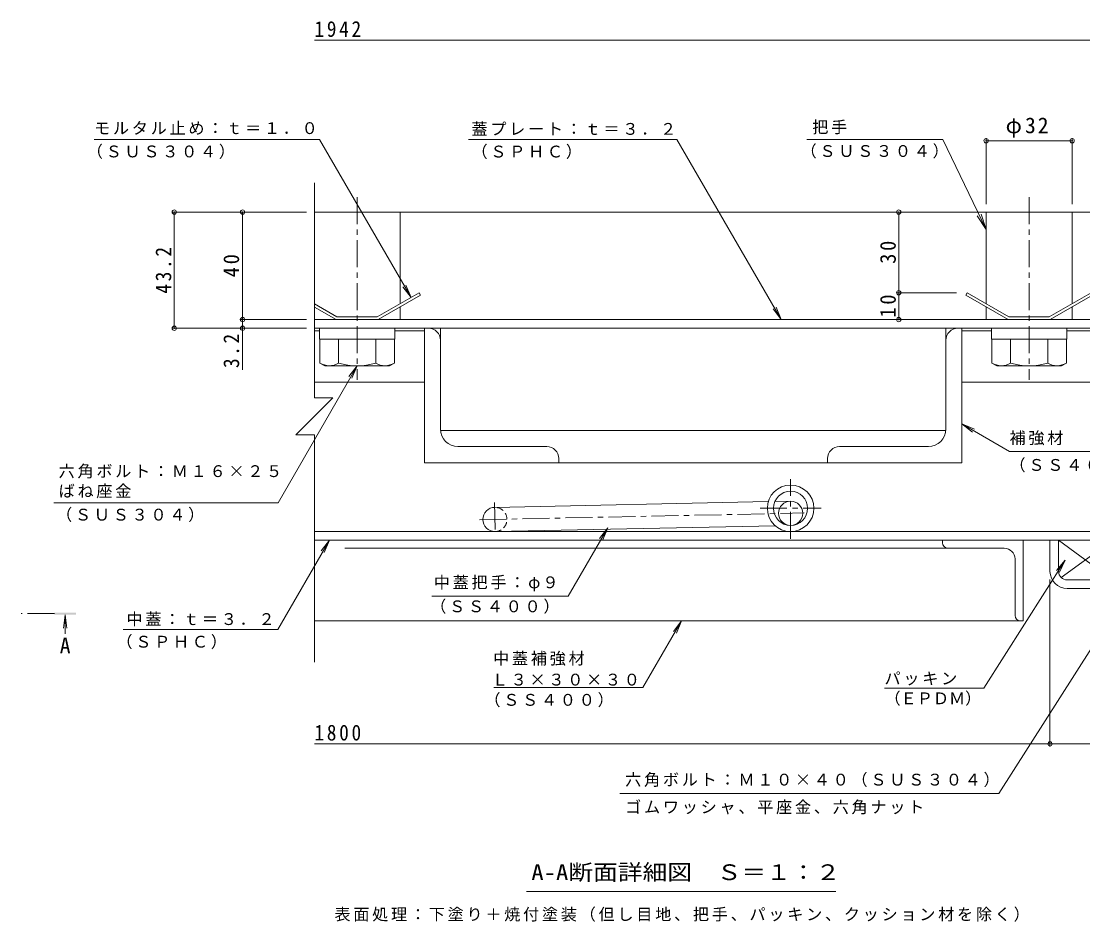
# Model space of a CAD drawing. Units: millimetres on the paper, enlarged 10 times, with parts at other scales. Extents: x -2673 to 2748, y -1962 to 1787.
# Drawn here: x -241 to 1734, y 79 to 1753 of the extents above; entities that cross this region are included whole.
import ezdxf
from ezdxf.enums import TextEntityAlignment as Align

# ---------------------------------------------------------------- set-up
doc = ezdxf.new("R2010")
doc.units = ezdxf.units.MM
doc.header["$LTSCALE"] = 10
doc.header["$PDMODE"] = 32
doc.header["$PDSIZE"] = 8
doc.linetypes.add('CHAIN1', pattern=[8, 5, -1, 1, -1])
doc.linetypes.add('DASHED1', pattern=[1.8, 1.2, -0.6])
for name, color, linetype, lineweight in [('0-2_仕上', 3, 'Continuous', 9), ('0-5_寸法', 4, 'Continuous', 9), ('D-1', 2, 'Continuous', 9), ('D-2', 3, 'Continuous', 9), ('D-3', 4, 'Continuous', 9), ('D-5', 7, 'Continuous', 9), ('D-6', 6, 'Continuous', 9), ('D-8', 5, 'Continuous', 5), ('D-9', 134, 'Continuous', 5), ('D-A', 3, 'Continuous', 9), ('D-B', 6, 'Continuous', 9), ('D-C', 5, 'Continuous', 5), ('D-F', 7, 'Continuous', 9)]:
    doc.layers.add(name, color=color, linetype=linetype, lineweight=lineweight)
doc.styles.add('ＭＳ ゴシック', font='')
doc.styles.get('ＭＳ ゴシック').set_extended_font_data('MS Gothic')

msp = doc.modelspace()

# ---------------------------------------------------------------- linework, layer by layer
at = {"layer": '0-2_仕上', "color": 4, "linetype": 'CHAIN1'}
msp.add_line((-178.86, 652.13), (-240.54, 652.13), dxfattribs=at)
at = {"layer": '0-2_仕上', "color": 4}
for q in [(-162.12, 625.34), (-155.6, 625.34), (-158.86, 614.52)]:
    msp.add_line((-158.86, 650.13), q, dxfattribs=at)
msp.add_solid([(-178.86, 650.13), (-178.86, 654.13), (-138.86, 650.13), (-138.86, 654.13)], dxfattribs=at)
at = {"layer": 'D-1'}
for p, q in [((1689.03, 730.68), (1689.03, 788.68)), ((1705.03, 714.68), (1967.03, 714.68)), ((1705.03, 698.68), (1815.53, 698.68))]:
    msp.add_line(p, q, dxfattribs=at)
msp.add_lwpolyline([(1673.03, 730.68), (1673.03, 788.68), (1689.03, 788.68)], dxfattribs=at)
for radius in [32, 16]:
    msp.add_arc((1705.03, 730.68), radius, 180, 270, dxfattribs=at)
at = {"layer": 'D-2'}
for p, q in [((1916.03, 1198.68), (304.87, 1198.68)), ((304.87, 1182.68), (1916.03, 1182.68))]:
    msp.add_line(p, q, dxfattribs=at)
at = {"layer": 'D-2', "linetype": 'CHAIN1'}
for p, q in [((1190.53, 791.18), (1190.53, 902.16)), ((1133.79, 847.93), (1247.27, 847.93))]:
    msp.add_line(p, q, dxfattribs=at)
at = {"layer": 'D-2'}
for radius in [43.25, 31.75]:
    msp.add_circle((1190.53, 847.93), radius, dxfattribs=at)
at = {"layer": 'D-3'}
for p, q in [((1903.03, 1398.68), (304.87, 1398.68)), ((499.72, 1248.68), (421.78, 1203.68)), ((502.22, 1244.35), (423.12, 1198.68)), ((499.72, 1248.68), (502.22, 1244.35)), ((1518.84, 1248.68), (1516.34, 1244.35)), ((1516.34, 1244.35), (1595.44, 1198.68)), ((1518.84, 1248.68), (1596.78, 1203.68)), ((1749.72, 1248.68), (1671.78, 1203.68)), ((1752.22, 1244.35), (1673.12, 1198.68)), ((304.87, 1227.87), (346.78, 1203.68)), ((304.87, 1222.1), (345.44, 1198.68)), ((345.44, 1198.68), (423.12, 1198.68)), ((346.78, 1203.68), (421.78, 1203.68)), ((1595.44, 1198.68), (1673.12, 1198.68)), ((1596.78, 1203.68), (1671.78, 1203.68))]:
    msp.add_line(p, q, dxfattribs=at)
at = {"layer": 'D-5'}
for p, q in [((-104.63, 1533.42), (314.31, 1533.42)), ((591.64, 1533.42), (978.83, 1533.42)), ((1173.12, 1198.68), (978.83, 1533.42)), ((1220.7, 1533.42), (1473.87, 1533.42)), ((1473.87, 1533.42), (1554.28, 1366.34)), ((1554.28, 1366.34), (1537.85, 1391.44)), ((1554.28, 1366.34), (1544.91, 1394.84)), ((484.63, 1239.97), (475.01, 1263.04)), ((1173.12, 1198.68), (1157.86, 1218.47)), ((1173.12, 1198.68), (1163.5, 1221.75)), ((384.28, 1112.68), (369.06, 1092.84)), ((1509.28, 1004.76), (1529.11, 989.54)), ((1841.28, 953.7), (1597.73, 953.7)), ((-179.68, 858.11), (237.3, 858.11)), ((850.54, 811.33), (835.28, 791.53)), ((850.54, 811.33), (840.92, 788.25)), ((236.53, 622.85), (332.78, 788.68)), ((332.78, 788.68), (317.52, 768.88)), ((332.78, 788.68), (323.16, 765.6)), ((1549.79, 513.55), (1701.52, 751.66)), ((1701.52, 751.66), (1685.44, 732.51)), ((1701.52, 751.66), (1690.95, 729)), ((1577.57, 317.55), (1795.98, 660.3)), ((915.83, 514.73), (987.77, 638.68)), ((987.77, 638.68), (972.5, 618.88)), ((987.77, 638.68), (978.15, 615.6)), ((-51.19, 622.85), (236.53, 622.85)), ((638.42, 514.73), (915.83, 514.73)), ((1365.22, 513.55), (1549.79, 513.55)), ((872.7, 317.55), (1577.57, 317.55)), ((1274.54, 135.33), (699.54, 135.33))]:
    msp.add_line(p, q, dxfattribs=at)
for points in [[(314.31, 1533.42), (484.63, 1239.97), (469.37, 1259.76)], [(237.3, 858.11), (384.28, 1112.68), (374.71, 1089.58)], [(1597.73, 953.7), (1509.28, 1004.76), (1532.38, 995.2)], [(523.15, 684.41), (776.88, 684.41), (850.54, 811.33)]]:
    msp.add_lwpolyline(points, dxfattribs=at)
at = {"layer": 'D-6'}
for p, q in [((304.87, 1182.68), (1983.03, 1182.68)), ((314.28, 1177.68), (304.87, 1177.68)), ((454.28, 1177.68), (509.28, 1177.68)), ((1509.28, 1177.68), (1564.28, 1177.68)), ((1704.28, 1177.68), (1983.03, 1177.68)), ((509.28, 1082.68), (304.87, 1082.68)), ((1509.28, 1082.68), (1983.03, 1082.68)), ((640.06, 849.67), (1149.09, 860.31)), ((1161.41, 860.57), (1190.06, 861.17)), ((641, 804.68), (1161.83, 815.57)), ((1190.53, 816.17), (1191, 816.18)), ((1689.03, 788.68), (1689.03, 730.68)), ((1693.55, 719.53), (1789.03, 788.68))]:
    msp.add_line(p, q, dxfattribs=at)
at = {"layer": 'D-6', "linetype": 'CHAIN1'}
for p, q in [((639.87, 858.68), (641.12, 798.8)), ((612.01, 826.58), (1215.81, 839.21))]:
    msp.add_line(p, q, dxfattribs=at)
at = {"layer": 'D-6'}
msp.add_lwpolyline([(1705.03, 714.68), (1789.03, 714.68), (1789.03, 788.68), (1689.03, 788.68), (1789.03, 714.68)], dxfattribs=at)
msp.add_circle((1190.53, 838.68), 22.5, dxfattribs=at)
msp.add_arc((640.53, 827.18), 22.5, 90, 270, dxfattribs=at)
at = {"layer": 'D-6', "linetype": 'DASHED1'}
msp.add_arc((640.53, 827.18), 22.5, 270, 90, dxfattribs=at)
at = {"layer": 'D-8'}
for p, q in [((509.28, 1182.68), (1509.28, 1182.68)), ((509.28, 932.68), (509.28, 1182.68))]:
    msp.add_line(p, q, dxfattribs=at)
msp.add_lwpolyline([(1509.28, 1182.68), (1509.28, 932.68), (509.28, 932.68)], dxfattribs=at)
at = {"layer": 'D-9'}
for p, q in [((509.28, 932.68), (509.28, 1182.68)), ((520, 1182.68), (512.45, 1182.68)), ((1501.73, 1182.68), (1509.28, 1182.68)), ((1509.28, 932.68), (1509.28, 1182.68)), ((539.28, 995.14), (539.28, 1160.22)), ((1479.28, 995.14), (1479.28, 1160.22)), ((571.75, 962.68), (736.83, 962.68)), ((1446.81, 962.68), (1281.73, 962.68)), ((759.28, 932.68), (509.28, 932.68)), ((759.28, 940.23), (759.28, 932.68)), ((1259.28, 940.23), (1259.28, 932.68)), ((1259.28, 932.68), (1509.28, 932.68))]:
    msp.add_line(p, q, dxfattribs=at)
for centre, radius, start, end in [((516.78, 1160.18), 22.5, 0.11869, 89.87078), ((1501.78, 1160.18), 22.5, 90.12922, 179.88131), ((571.78, 995.18), 32.5, 180.05807, 269.94193), ((1446.78, 995.18), 32.5, 270.05807, 359.94193), ((736.78, 940.18), 22.5, 0.12922, 89.88131), ((1281.78, 940.18), 22.5, 90.11869, 179.87078)]:
    msp.add_arc(centre, radius, start, end, dxfattribs=at)
at = {"layer": 'D-A'}
for p, q in [((1908.53, 804.68), (304.87, 804.68)), ((304.87, 788.68), (1908.53, 788.68))]:
    msp.add_line(p, q, dxfattribs=at)
at = {"layer": 'D-B', "color": 4}
for p, q in [((1479.28, 1182.68), (539.28, 1182.68)), ((1479.28, 992.68), (1479.28, 1182.68))]:
    msp.add_line(p, q, dxfattribs=at)
at = {"layer": 'D-B'}
for p, q in [((1473.03, 788.68), (361.4, 788.68)), ((1483.03, 773.68), (361.4, 773.68)), ((1473.03, 788.68), (1623.03, 788.68)), ((1473.03, 783.68), (1473.03, 788.68)), ((1483.03, 773.68), (1588.03, 773.68)), ((1623.03, 788.68), (1623.03, 638.68)), ((1608.03, 648.68), (1608.03, 753.68)), ((1618.03, 638.68), (304.87, 638.68)), ((1618.03, 638.68), (1623.03, 638.68))]:
    msp.add_line(p, q, dxfattribs=at)
at = {"layer": 'D-B', "color": 4}
msp.add_lwpolyline([(539.28, 1182.68), (539.28, 992.68), (1479.28, 992.68)], dxfattribs=at)
at = {"layer": 'D-B'}
for centre, radius, start, end in [((1483.03, 783.68), 10, 180, 270), ((1588.03, 753.68), 20, 0, 90), ((1618.03, 648.68), 10, 180, 270)]:
    msp.add_arc(centre, radius, start, end, dxfattribs=at)
at = {"layer": 'D-C', "color": 2, "linetype": 'CHAIN1', "lineweight": 9}
for p, q in [((384.28, 1426.35), (384.28, 1087.04)), ((1634.28, 1426.35), (1634.28, 1087.04))]:
    msp.add_line(p, q, dxfattribs=at)
at = {"layer": 'D-C', "color": 2, "lineweight": 9}
for p, q in [((304.87, 1398.68), (464.28, 1398.68)), ((464.28, 1398.68), (464.28, 1228.21)), ((1554.28, 1398.68), (1554.28, 1228.21)), ((1554.28, 1398.68), (1714.28, 1398.68)), ((1714.28, 1398.68), (1714.28, 1228.21)), ((464.28, 1222.44), (464.28, 1198.68)), ((1554.28, 1222.44), (1554.28, 1198.68)), ((1714.28, 1222.44), (1714.28, 1198.68)), ((304.87, 1198.68), (464.28, 1198.68)), ((1554.28, 1198.68), (1714.28, 1198.68))]:
    msp.add_line(p, q, dxfattribs=at)
at = {"layer": 'D-C', "color": 134}
for p, q in [((314.28, 1182.68), (314.28, 1162.68)), ((314.28, 1182.68), (454.28, 1182.68)), ((454.28, 1182.68), (454.28, 1162.68)), ((1564.28, 1182.68), (1564.28, 1162.68)), ((1564.28, 1182.68), (1704.28, 1182.68)), ((1704.28, 1182.68), (1704.28, 1162.68)), ((314.28, 1162.68), (454.28, 1162.68)), ((1564.28, 1162.68), (1704.28, 1162.68))]:
    msp.add_line(p, q, dxfattribs=at)
at = {"layer": 'D-C'}
for p, q in [((315, 1162.68), (315, 1118.03)), ((453.56, 1162.68), (315, 1162.68)), ((349.64, 1118.03), (349.64, 1162.68)), ((418.92, 1118.03), (418.92, 1162.68)), ((453.56, 1118.03), (453.56, 1162.68)), ((1565, 1162.68), (1565, 1118.03)), ((1703.56, 1162.68), (1565, 1162.68)), ((1599.64, 1118.03), (1599.64, 1162.68)), ((1668.92, 1118.03), (1668.92, 1162.68)), ((1703.56, 1118.03), (1703.56, 1162.68)), ((324.28, 1112.68), (315, 1118.03)), ((1574.28, 1112.68), (1565, 1118.03))]:
    msp.add_line(p, q, dxfattribs=at)
for points in [[(324.28, 1112.68), (444.28, 1112.68), (453.56, 1118.03)], [(1574.28, 1112.68), (1694.28, 1112.68), (1703.56, 1118.03)]]:
    msp.add_lwpolyline(points, dxfattribs=at)
for centre, radius, start, end in [((335.44, 1153.45), 40.89, 240, 265.61574), ((331.24, 1146.84), 34.18, 271.81354, 302.57069), ((384.28, 1227.32), 114.64, 252.41203, 287.58795), ((437.32, 1146.84), 34.18, 237.42929, 268.18645), ((433.11, 1153.45), 40.89, 274.38425, 299.99998), ((1585.44, 1153.45), 40.89, 240, 265.61574), ((1581.24, 1146.84), 34.18, 271.81354, 302.57069), ((1634.28, 1227.32), 114.64, 252.41203, 287.58795), ((1687.32, 1146.84), 34.18, 237.42929, 268.18645), ((1683.11, 1153.45), 40.89, 274.38425, 299.99998)]:
    msp.add_arc(centre, radius, start, end, dxfattribs=at)
at = {"layer": 'D-F'}
for p, q in [((2028.03, 1717.99), (304.87, 1717.99)), ((1554.28, 1413.67), (1554.28, 1536.3)), ((1554.28, 1531.3), (1714.28, 1531.3)), ((1714.28, 1413.67), (1714.28, 1536.3)), ((304.87, 1452.94), (304.87, 1053.08)), ((40.99, 1398.68), (289.87, 1398.68)), ((43.99, 1182.68), (43.99, 1398.68)), ((171.23, 1198.68), (171.23, 1398.68)), ((1391.62, 1248.68), (1391.62, 1398.68)), ((1388.62, 1248.68), (1498.84, 1248.68)), ((1391.62, 1198.68), (1391.62, 1248.68)), ((289.87, 1198.68), (166.23, 1198.68)), ((171.23, 1182.68), (171.23, 1198.68)), ((40.99, 1182.68), (289.87, 1182.68)), ((171.23, 1182.68), (171.23, 1105.12)), ((304.87, 984.27), (270.47, 984.27)), ((304.87, 984.27), (304.87, 562.14)), ((1673.02, 715.67), (1673.02, 404.78)), ((1673.02, 409.78), (304.87, 409.78)), ((1673.02, 409.78), (1999.03, 409.78))]:
    msp.add_line(p, q, dxfattribs=at)
msp.add_lwpolyline([(304.87, 1053.08), (339.28, 1053.08), (270.47, 984.27)], dxfattribs=at)
for p in [(1554.28, 1531.3), (1714.28, 1531.3), (43.99, 1398.68), (171.23, 1398.68), (1391.62, 1398.68), (1391.62, 1248.68), (43.99, 1182.68), (171.23, 1198.68), (171.23, 1182.68), (1391.62, 1198.68), (1673.02, 409.78)]:
    msp.add_point(p, dxfattribs=at)

# ---------------------------------------------------------------- texts
at = {"layer": '0-5_寸法', "color": 2, "style": 'ＭＳ ゴシック'}
msp.add_text('A', height=29.33, dxfattribs=at).set_placement((-168.86, 569.43), align=Align.BOTTOM_LEFT)
at = {"layer": 'D-5', "style": 'ＭＳ ゴシック'}
msp.add_text('（ＥＰＤＭ）', height=21.99, dxfattribs=at).set_placement((1365.22, 476.99), align=Align.BOTTOM_LEFT)
at = {"layer": 'D-5', "color": 2, "style": 'ＭＳ ゴシック', "width": 1.15}
msp.add_text('A-A断面詳細図\u3000Ｓ＝１：２', height=29.33, dxfattribs=at).set_placement((708.29, 147.83), align=Align.BOTTOM_LEFT)
at = {"layer": 'D-5', "char_height": 21.99, "attachment_point": 7, "style": 'ＭＳ ゴシック'}
for s, insert in [('\\T1.17;モルタル止め：ｔ＝１．０', (-105.03, 1542.43)), ('\\T1.17;蓋プレート：ｔ＝３．２', (596.97, 1540.97)), ('\\T1.17;把手', (1230.83, 1543.26)), ('\\T1.17;（ＳＵＳ３０４）', (-118.59, 1497.52)), ('\\T1.17;（ＳＰＨＣ）', (596.97, 1497.31)), ('\\T1.17;（ＳＵＳ３０４）', (1209.12, 1498.36)), ('\\T1.17;補強材', (1597.73, 965.17)), ('\\T1.17;六角ボルト：Ｍ１６×２５', (-170.97, 903.46)), ('\\T1.17;（ＳＳ４００）', (1597.73, 914.65)), ('\\T1.17;ばね座金', (-170.97, 866.74)), ('\\T1.17;（ＳＵＳ３０４）', (-175.63, 822.24)), ('\\T1.17;中蓋把手：φ９', (526.87, 693.3)), ('\\T1.17;（ＳＳ４００）', (520.22, 651.76)), ('\\T1.17;中蓋：ｔ＝３．２', (-44.76, 628.55)), ('\\T1.17;（ＳＰＨＣ）', (-63.43, 585.98)), ('\\T1.17;中蓋補強材', (637.13, 555.23)), ('\\T1.17;Ｌ３×３０×３０', (634.79, 518.04)), ('\\T1.17;パッキン', (1365.22, 518.38)), ('\\T1.17;（ＳＳ４００）', (620.95, 477.9)), ('\\T1.17;六角ボルト：Ｍ１０×４０（ＳＵＳ３０４）', (882.84, 329.57)), ('\\T1.17;ゴムワッシャ、平座金、六角ナット', (882.84, 278.74)), ('\\T1.17;表面処理：下塗り＋焼付塗装（但し目地、把手、パッキン、クッション材を除く）', (342.04, 79.2))]:
    msp.add_mtext(s, dxfattribs=dict(at, insert=insert))
at = {"layer": 'D-F', "color": 2, "char_height": 29.33, "attachment_point": 7, "style": 'ＭＳ ゴシック'}
for s, insert in [('\\T1.28;\\W0.9;1942', (304.87, 1723.99)), ('\\T1.19;φ32', (1590.53, 1537.3)), ('\\T1.28;\\W0.9;1800', (304.87, 415.78))]:
    msp.add_mtext(s, dxfattribs=dict(at, insert=insert))
at = {"layer": 'D-F', "color": 2, "char_height": 29.33, "attachment_point": 7, "rotation": 90, "style": 'ＭＳ ゴシック'}
for s, insert in [('\\T1.27;\\W0.95;30', (1386.62, 1302.43)), ('\\T1.28;\\W0.9;43.2', (38.99, 1246.93)), ('\\T1.27;\\W0.95;40', (165.23, 1277.43)), ('\\T1.27;\\W0.95;10', (1386.62, 1202.43)), ('\\T1.27;\\W0.9;3.2', (165.23, 1108.74))]:
    msp.add_mtext(s, dxfattribs=dict(at, insert=insert))

doc.saveas('drawing.dxf')
